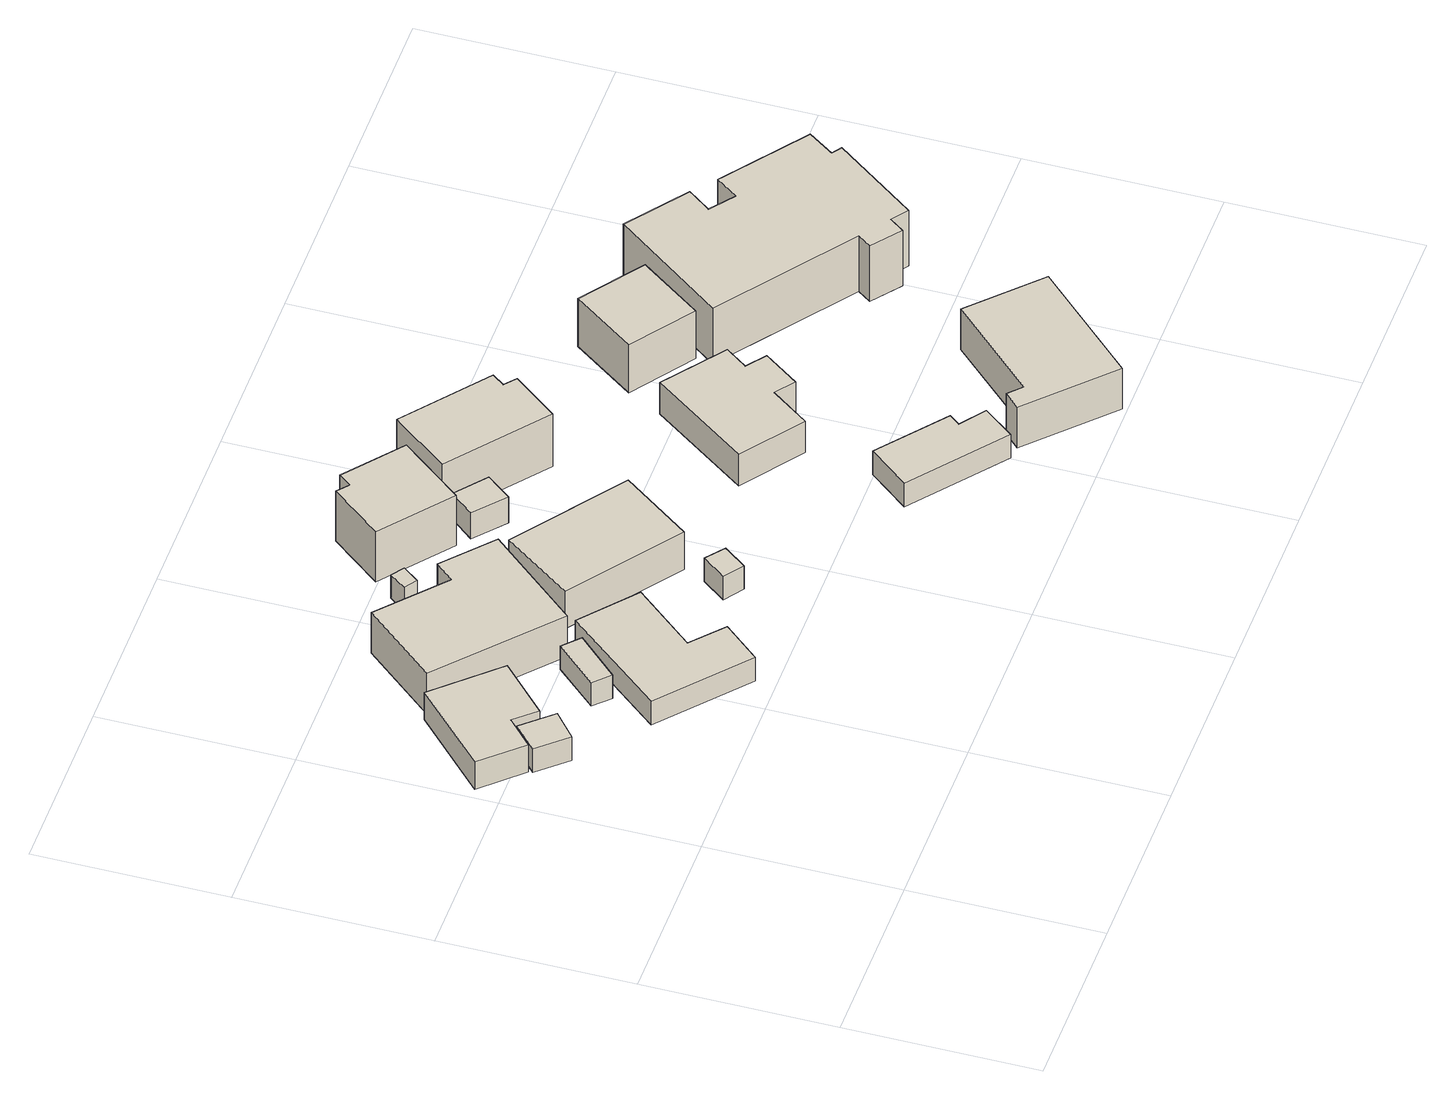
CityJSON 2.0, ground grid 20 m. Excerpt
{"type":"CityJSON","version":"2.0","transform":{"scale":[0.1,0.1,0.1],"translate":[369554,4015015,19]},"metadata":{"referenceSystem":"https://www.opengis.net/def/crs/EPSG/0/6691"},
"CityObjects":{
"building1":{"type":"Building","attributes":{"枝番":1,"利根川水系渡良瀬川洪水浸水想定区域（計画規模）.規模":"L1","利根川水系渡良瀬川洪水浸水想定区域（計画規模）.浸水ランク":"2","利根川水系渡良瀬川洪水浸水想定区域（計画規模）.浸水深":2.2,"利根川水系渡良瀬川洪水浸水想定区域（計画規模）.継続時間":12.6,"利根川水系渡良瀬川洪水浸水想定区域（想定最大規模）.規模":"L2","利根川水系渡良瀬川洪水浸水想定区域（想定最大規模）.浸水ランク":"3","利根川水系渡良瀬川洪水浸水想定区域（想定最大規模）.浸水深":3.83,"利根川水系渡良瀬川洪水浸水想定区域（想定最大規模）.継続時間":33.1,"利根川水系矢場川洪水浸水想定区域（想定最大規模）.規模":"L2","利根川水系矢場川洪水浸水想定区域（想定最大規模）.浸水ランク":"2","利根川水系矢場川洪水浸水想定区域（想定最大規模）.浸水深":1.28,"利根川水系矢場川洪水浸水想定区域（想定最大規模）.継続時間":17.4,"利根川水系多々良川洪水浸水想定区域（計画規模）.規模":"L1","利根川水系多々良川洪水浸水想定区域（計画規模）.浸水ランク":"2","利根川水系多々良川洪水浸水想定区域（計画規模）.浸水深":0.63,"利根川水系多々良川洪水浸水想定区域（計画規模）.継続時間":5.8,"利根川水系多々良川洪水浸水想定区域（想定最大規模）.規模":"L2","利根川水系多々良川洪水浸水想定区域（想定最大規模）.浸水ランク":"2","利根川水系多々良川洪水浸水想定区域（想定最大規模）.浸水深":1.09,"利根川水系多々良川洪水浸水想定区域（想定最大規模）.継続時間":15.5,"利根川水系利根川洪水浸水想定区域（想定最大規模）.規模":"L2","利根川水系利根川洪水浸水想定区域（想定最大規模）.浸水ランク":"2","利根川水系利根川洪水浸水想定区域（想定最大規模）.浸水深":1.34,"usage":"411","measuredHeight":3.3,"BuildingDetails.prefecture":"10","BuildingDetails.city":"10207","BuildingDetails.surveyYear":2016},"geometry":[{"type":"Solid","lod":"1","boundaries":[[[[0,1,2,3]],[[2,4,5,3]],[[1,6,4,2]],[[0,7,6,1]],[[3,5,7,0]],[[4,6,7,5]]]]}]},
"building2":{"type":"Building","attributes":{"枝番":1,"利根川水系渡良瀬川洪水浸水想定区域（計画規模）.規模":"L1","利根川水系渡良瀬川洪水浸水想定区域（計画規模）.浸水ランク":"2","利根川水系渡良瀬川洪水浸水想定区域（計画規模）.浸水深":1.9,"利根川水系渡良瀬川洪水浸水想定区域（計画規模）.継続時間":12.6,"利根川水系渡良瀬川洪水浸水想定区域（想定最大規模）.規模":"L2","利根川水系渡良瀬川洪水浸水想定区域（想定最大規模）.浸水ランク":"3","利根川水系渡良瀬川洪水浸水想定区域（想定最大規模）.浸水深":3.53,"利根川水系渡良瀬川洪水浸水想定区域（想定最大規模）.継続時間":33.1,"利根川水系矢場川洪水浸水想定区域（想定最大規模）.規模":"L2","利根川水系矢場川洪水浸水想定区域（想定最大規模）.浸水ランク":"2","利根川水系矢場川洪水浸水想定区域（想定最大規模）.浸水深":0.98,"利根川水系矢場川洪水浸水想定区域（想定最大規模）.継続時間":17.4,"利根川水系多々良川洪水浸水想定区域（計画規模）.規模":"L1","利根川水系多々良川洪水浸水想定区域（計画規模）.浸水ランク":"1","利根川水系多々良川洪水浸水想定区域（計画規模）.浸水深":0.33,"利根川水系多々良川洪水浸水想定区域（計画規模）.継続時間":5.8,"利根川水系多々良川洪水浸水想定区域（想定最大規模）.規模":"L2","利根川水系多々良川洪水浸水想定区域（想定最大規模）.浸水ランク":"2","利根川水系多々良川洪水浸水想定区域（想定最大規模）.浸水深":0.79,"利根川水系多々良川洪水浸水想定区域（想定最大規模）.継続時間":15.5,"利根川水系利根川洪水浸水想定区域（想定最大規模）.規模":"L2","利根川水系利根川洪水浸水想定区域（想定最大規模）.浸水ランク":"2","利根川水系利根川洪水浸水想定区域（想定最大規模）.浸水深":1.64,"usage":"411","measuredHeight":4.7,"BuildingDetails.prefecture":"10","BuildingDetails.city":"10207","BuildingDetails.surveyYear":2016},"geometry":[{"type":"Solid","lod":"1","boundaries":[[[[8,9,10,11,12,13]],[[12,14,15,13]],[[11,16,14,12]],[[10,17,16,11]],[[9,18,17,10]],[[8,19,18,9]],[[13,15,19,8]],[[14,16,17,18,19,15]]]]}]},
"building3":{"type":"Building","attributes":{"枝番":1,"利根川水系渡良瀬川洪水浸水想定区域（計画規模）.規模":"L1","利根川水系渡良瀬川洪水浸水想定区域（計画規模）.浸水ランク":"2","利根川水系渡良瀬川洪水浸水想定区域（計画規模）.浸水深":2,"利根川水系渡良瀬川洪水浸水想定区域（計画規模）.継続時間":10.6,"利根川水系渡良瀬川洪水浸水想定区域（想定最大規模）.規模":"L2","利根川水系渡良瀬川洪水浸水想定区域（想定最大規模）.浸水ランク":"3","利根川水系渡良瀬川洪水浸水想定区域（想定最大規模）.浸水深":3.63,"利根川水系渡良瀬川洪水浸水想定区域（想定最大規模）.継続時間":30.3,"利根川水系矢場川洪水浸水想定区域（想定最大規模）.規模":"L2","利根川水系矢場川洪水浸水想定区域（想定最大規模）.浸水ランク":"2","利根川水系矢場川洪水浸水想定区域（想定最大規模）.浸水深":1.08,"利根川水系矢場川洪水浸水想定区域（想定最大規模）.継続時間":14.2,"利根川水系多々良川洪水浸水想定区域（計画規模）.規模":"L1","利根川水系多々良川洪水浸水想定区域（計画規模）.浸水ランク":"1","利根川水系多々良川洪水浸水想定区域（計画規模）.浸水深":0.43,"利根川水系多々良川洪水浸水想定区域（計画規模）.継続時間":0.9,"利根川水系多々良川洪水浸水想定区域（想定最大規模）.規模":"L2","利根川水系多々良川洪水浸水想定区域（想定最大規模）.浸水ランク":"2","利根川水系多々良川洪水浸水想定区域（想定最大規模）.浸水深":0.9,"利根川水系多々良川洪水浸水想定区域（想定最大規模）.継続時間":11.8,"利根川水系利根川洪水浸水想定区域（想定最大規模）.規模":"L2","利根川水系利根川洪水浸水想定区域（想定最大規模）.浸水ランク":"2","利根川水系利根川洪水浸水想定区域（想定最大規模）.浸水深":1.44,"measuredHeight":3.2,"BuildingDetails.prefecture":"10","BuildingDetails.city":"10207"},"geometry":[{"type":"Solid","lod":"1","boundaries":[[[[20,21,22,23]],[[22,24,25,23]],[[21,26,24,22]],[[20,27,26,21]],[[23,25,27,20]],[[24,26,27,25]]]]}]},
"building4":{"type":"Building","attributes":{"枝番":1,"利根川水系渡良瀬川洪水浸水想定区域（計画規模）.規模":"L1","利根川水系渡良瀬川洪水浸水想定区域（計画規模）.浸水ランク":"2","利根川水系渡良瀬川洪水浸水想定区域（計画規模）.浸水深":2,"利根川水系渡良瀬川洪水浸水想定区域（計画規模）.継続時間":10.6,"利根川水系渡良瀬川洪水浸水想定区域（想定最大規模）.規模":"L2","利根川水系渡良瀬川洪水浸水想定区域（想定最大規模）.浸水ランク":"3","利根川水系渡良瀬川洪水浸水想定区域（想定最大規模）.浸水深":3.63,"利根川水系渡良瀬川洪水浸水想定区域（想定最大規模）.継続時間":30.3,"利根川水系矢場川洪水浸水想定区域（想定最大規模）.規模":"L2","利根川水系矢場川洪水浸水想定区域（想定最大規模）.浸水ランク":"2","利根川水系矢場川洪水浸水想定区域（想定最大規模）.浸水深":1.08,"利根川水系矢場川洪水浸水想定区域（想定最大規模）.継続時間":14.2,"利根川水系多々良川洪水浸水想定区域（計画規模）.規模":"L1","利根川水系多々良川洪水浸水想定区域（計画規模）.浸水ランク":"1","利根川水系多々良川洪水浸水想定区域（計画規模）.浸水深":0.43,"利根川水系多々良川洪水浸水想定区域（計画規模）.継続時間":0.9,"利根川水系多々良川洪水浸水想定区域（想定最大規模）.規模":"L2","利根川水系多々良川洪水浸水想定区域（想定最大規模）.浸水ランク":"2","利根川水系多々良川洪水浸水想定区域（想定最大規模）.浸水深":0.89,"利根川水系多々良川洪水浸水想定区域（想定最大規模）.継続時間":11.8,"利根川水系利根川洪水浸水想定区域（想定最大規模）.規模":"L2","利根川水系利根川洪水浸水想定区域（想定最大規模）.浸水ランク":"2","利根川水系利根川洪水浸水想定区域（想定最大規模）.浸水深":1.74,"usage":"411","measuredHeight":4.2,"BuildingDetails.prefecture":"10","BuildingDetails.city":"10207","BuildingDetails.surveyYear":2016},"geometry":[{"type":"Solid","lod":"1","boundaries":[[[[28,29,30,31,32,33]],[[32,34,35,33]],[[31,36,34,32]],[[30,37,36,31]],[[29,38,37,30]],[[28,39,38,29]],[[33,35,39,28]],[[34,36,37,38,39,35]]]]}]},
"building5":{"type":"Building","attributes":{"枝番":1,"利根川水系渡良瀬川洪水浸水想定区域（計画規模）.規模":"L1","利根川水系渡良瀬川洪水浸水想定区域（計画規模）.浸水ランク":"2","利根川水系渡良瀬川洪水浸水想定区域（計画規模）.浸水深":1.6,"利根川水系渡良瀬川洪水浸水想定区域（計画規模）.継続時間":6.8,"利根川水系渡良瀬川洪水浸水想定区域（想定最大規模）.規模":"L2","利根川水系渡良瀬川洪水浸水想定区域（想定最大規模）.浸水ランク":"3","利根川水系渡良瀬川洪水浸水想定区域（想定最大規模）.浸水深":3.23,"利根川水系渡良瀬川洪水浸水想定区域（想定最大規模）.継続時間":20.2,"利根川水系矢場川洪水浸水想定区域（想定最大規模）.規模":"L2","利根川水系矢場川洪水浸水想定区域（想定最大規模）.浸水ランク":"2","利根川水系矢場川洪水浸水想定区域（想定最大規模）.浸水深":0.68,"利根川水系矢場川洪水浸水想定区域（想定最大規模）.継続時間":5.6,"利根川水系多々良川洪水浸水想定区域（計画規模）.規模":"L1","利根川水系多々良川洪水浸水想定区域（計画規模）.浸水ランク":"1","利根川水系多々良川洪水浸水想定区域（計画規模）.浸水深":0.23,"利根川水系多々良川洪水浸水想定区域（計画規模）.継続時間":0.9,"利根川水系多々良川洪水浸水想定区域（想定最大規模）.規模":"L2","利根川水系多々良川洪水浸水想定区域（想定最大規模）.浸水ランク":"1","利根川水系多々良川洪水浸水想定区域（想定最大規模）.浸水深":0.49,"利根川水系利根川洪水浸水想定区域（想定最大規模）.規模":"L2","利根川水系利根川洪水浸水想定区域（想定最大規模）.浸水ランク":"2","利根川水系利根川洪水浸水想定区域（想定最大規模）.浸水深":1.44,"usage":"411","measuredHeight":6.5,"BuildingDetails.prefecture":"10","BuildingDetails.city":"10207","BuildingDetails.surveyYear":2016},"geometry":[{"type":"Solid","lod":"1","boundaries":[[[[40,41,42,43,44,45]],[[44,46,47,45]],[[43,48,46,44]],[[42,49,48,43]],[[41,50,49,42]],[[40,51,50,41]],[[45,47,51,40]],[[46,48,49,50,51,47]]]]}]},
"building6":{"type":"Building","attributes":{"枝番":1,"利根川水系渡良瀬川洪水浸水想定区域（計画規模）.規模":"L1","利根川水系渡良瀬川洪水浸水想定区域（計画規模）.浸水ランク":"2","利根川水系渡良瀬川洪水浸水想定区域（計画規模）.浸水深":1.4,"利根川水系渡良瀬川洪水浸水想定区域（計画規模）.継続時間":6.8,"利根川水系渡良瀬川洪水浸水想定区域（想定最大規模）.規模":"L2","利根川水系渡良瀬川洪水浸水想定区域（想定最大規模）.浸水ランク":"3","利根川水系渡良瀬川洪水浸水想定区域（想定最大規模）.浸水深":3.03,"利根川水系渡良瀬川洪水浸水想定区域（想定最大規模）.継続時間":20.2,"利根川水系矢場川洪水浸水想定区域（想定最大規模）.規模":"L2","利根川水系矢場川洪水浸水想定区域（想定最大規模）.浸水ランク":"1","利根川水系矢場川洪水浸水想定区域（想定最大規模）.浸水深":0.48,"利根川水系矢場川洪水浸水想定区域（想定最大規模）.継続時間":5.6,"利根川水系多々良川洪水浸水想定区域（想定最大規模）.規模":"L2","利根川水系多々良川洪水浸水想定区域（想定最大規模）.浸水ランク":"1","利根川水系多々良川洪水浸水想定区域（想定最大規模）.浸水深":0.3,"利根川水系利根川洪水浸水想定区域（想定最大規模）.規模":"L2","利根川水系利根川洪水浸水想定区域（想定最大規模）.浸水ランク":"2","利根川水系利根川洪水浸水想定区域（想定最大規模）.浸水深":1.14,"BuildingDetails.prefecture":"10","BuildingDetails.city":"10207"},"geometry":[{"type":"Solid","lod":"1","boundaries":[[[[52,53,54,55]],[[54,56,57,55]],[[53,58,56,54]],[[52,59,58,53]],[[55,57,59,52]],[[56,58,59,57]]]]}]},
"building7":{"type":"Building","attributes":{"枝番":1,"利根川水系渡良瀬川洪水浸水想定区域（計画規模）.規模":"L1","利根川水系渡良瀬川洪水浸水想定区域（計画規模）.浸水ランク":"2","利根川水系渡良瀬川洪水浸水想定区域（計画規模）.浸水深":2.1,"利根川水系渡良瀬川洪水浸水想定区域（計画規模）.継続時間":10.6,"利根川水系渡良瀬川洪水浸水想定区域（想定最大規模）.規模":"L2","利根川水系渡良瀬川洪水浸水想定区域（想定最大規模）.浸水ランク":"3","利根川水系渡良瀬川洪水浸水想定区域（想定最大規模）.浸水深":3.72,"利根川水系渡良瀬川洪水浸水想定区域（想定最大規模）.継続時間":30.3,"利根川水系矢場川洪水浸水想定区域（想定最大規模）.規模":"L2","利根川水系矢場川洪水浸水想定区域（想定最大規模）.浸水ランク":"2","利根川水系矢場川洪水浸水想定区域（想定最大規模）.浸水深":1.17,"利根川水系矢場川洪水浸水想定区域（想定最大規模）.継続時間":14.2,"利根川水系多々良川洪水浸水想定区域（計画規模）.規模":"L1","利根川水系多々良川洪水浸水想定区域（計画規模）.浸水ランク":"2","利根川水系多々良川洪水浸水想定区域（計画規模）.浸水深":0.53,"利根川水系多々良川洪水浸水想定区域（計画規模）.継続時間":0.9,"利根川水系多々良川洪水浸水想定区域（想定最大規模）.規模":"L2","利根川水系多々良川洪水浸水想定区域（想定最大規模）.浸水ランク":"2","利根川水系多々良川洪水浸水想定区域（想定最大規模）.浸水深":0.99,"利根川水系多々良川洪水浸水想定区域（想定最大規模）.継続時間":11.8,"利根川水系利根川洪水浸水想定区域（想定最大規模）.規模":"L2","利根川水系利根川洪水浸水想定区域（想定最大規模）.浸水ランク":"2","利根川水系利根川洪水浸水想定区域（想定最大規模）.浸水深":1.74,"usage":"411","BuildingDetails.prefecture":"10","BuildingDetails.city":"10207","BuildingDetails.surveyYear":2016},"geometry":[{"type":"Solid","lod":"1","boundaries":[[[[60,61,62,63]],[[62,64,65,63]],[[61,66,64,62]],[[60,67,66,61]],[[63,65,67,60]],[[64,66,67,65]]]]}]},
"building8":{"type":"Building","attributes":{"枝番":1,"利根川水系渡良瀬川洪水浸水想定区域（計画規模）.規模":"L1","利根川水系渡良瀬川洪水浸水想定区域（計画規模）.浸水ランク":"2","利根川水系渡良瀬川洪水浸水想定区域（計画規模）.浸水深":1.5,"利根川水系渡良瀬川洪水浸水想定区域（計画規模）.継続時間":10.6,"利根川水系渡良瀬川洪水浸水想定区域（想定最大規模）.規模":"L2","利根川水系渡良瀬川洪水浸水想定区域（想定最大規模）.浸水ランク":"3","利根川水系渡良瀬川洪水浸水想定区域（想定最大規模）.浸水深":3.13,"利根川水系渡良瀬川洪水浸水想定区域（想定最大規模）.継続時間":30.3,"利根川水系矢場川洪水浸水想定区域（想定最大規模）.規模":"L2","利根川水系矢場川洪水浸水想定区域（想定最大規模）.浸水ランク":"2","利根川水系矢場川洪水浸水想定区域（想定最大規模）.浸水深":0.57,"利根川水系矢場川洪水浸水想定区域（想定最大規模）.継続時間":14.2,"利根川水系多々良川洪水浸水想定区域（計画規模）.規模":"L1","利根川水系多々良川洪水浸水想定区域（計画規模）.浸水ランク":"1","利根川水系多々良川洪水浸水想定区域（計画規模）.浸水深":0.03,"利根川水系多々良川洪水浸水想定区域（計画規模）.継続時間":0.9,"利根川水系多々良川洪水浸水想定区域（想定最大規模）.規模":"L2","利根川水系多々良川洪水浸水想定区域（想定最大規模）.浸水ランク":"1","利根川水系多々良川洪水浸水想定区域（想定最大規模）.浸水深":0.39,"利根川水系多々良川洪水浸水想定区域（想定最大規模）.継続時間":11.8,"利根川水系利根川洪水浸水想定区域（想定最大規模）.規模":"L2","利根川水系利根川洪水浸水想定区域（想定最大規模）.浸水ランク":"2","利根川水系利根川洪水浸水想定区域（想定最大規模）.浸水深":1.14,"usage":"411","measuredHeight":7.4,"BuildingDetails.prefecture":"10","BuildingDetails.city":"10207","BuildingDetails.surveyYear":2016},"geometry":[{"type":"Solid","lod":"1","boundaries":[[[[68,69,70,71]],[[70,72,73,71]],[[69,74,72,70]],[[68,75,74,69]],[[71,73,75,68]],[[72,74,75,73]]]]}]},
"building9":{"type":"Building","attributes":{"枝番":1,"利根川水系渡良瀬川洪水浸水想定区域（計画規模）.規模":"L1","利根川水系渡良瀬川洪水浸水想定区域（計画規模）.浸水ランク":"2","利根川水系渡良瀬川洪水浸水想定区域（計画規模）.浸水深":1.4,"利根川水系渡良瀬川洪水浸水想定区域（計画規模）.継続時間":6.8,"利根川水系渡良瀬川洪水浸水想定区域（想定最大規模）.規模":"L2","利根川水系渡良瀬川洪水浸水想定区域（想定最大規模）.浸水ランク":"3","利根川水系渡良瀬川洪水浸水想定区域（想定最大規模）.浸水深":3.03,"利根川水系渡良瀬川洪水浸水想定区域（想定最大規模）.継続時間":20.2,"利根川水系矢場川洪水浸水想定区域（想定最大規模）.規模":"L2","利根川水系矢場川洪水浸水想定区域（想定最大規模）.浸水ランク":"1","利根川水系矢場川洪水浸水想定区域（想定最大規模）.浸水深":0.48,"利根川水系矢場川洪水浸水想定区域（想定最大規模）.継続時間":5.6,"利根川水系多々良川洪水浸水想定区域（計画規模）.規模":"L1","利根川水系多々良川洪水浸水想定区域（計画規模）.浸水ランク":"1","利根川水系多々良川洪水浸水想定区域（計画規模）.浸水深":0.03,"利根川水系多々良川洪水浸水想定区域（想定最大規模）.規模":"L2","利根川水系多々良川洪水浸水想定区域（想定最大規模）.浸水ランク":"1","利根川水系多々良川洪水浸水想定区域（想定最大規模）.浸水深":0.28,"利根川水系利根川洪水浸水想定区域（想定最大規模）.規模":"L2","利根川水系利根川洪水浸水想定区域（想定最大規模）.浸水ランク":"2","利根川水系利根川洪水浸水想定区域（想定最大規模）.浸水深":1.04,"usage":"411","measuredHeight":6.9,"BuildingDetails.prefecture":"10","BuildingDetails.city":"10207","BuildingDetails.surveyYear":2016},"geometry":[{"type":"Solid","lod":"1","boundaries":[[[[76,77,78,79,80,81]],[[80,82,83,81]],[[79,84,82,80]],[[78,85,84,79]],[[77,86,85,78]],[[76,87,86,77]],[[81,83,87,76]],[[82,84,85,86,87,83]]]]}]},
"building10":{"type":"Building","attributes":{"枝番":1,"利根川水系渡良瀬川洪水浸水想定区域（計画規模）.規模":"L1","利根川水系渡良瀬川洪水浸水想定区域（計画規模）.浸水ランク":"2","利根川水系渡良瀬川洪水浸水想定区域（計画規模）.浸水深":1.4,"利根川水系渡良瀬川洪水浸水想定区域（計画規模）.継続時間":6.8,"利根川水系渡良瀬川洪水浸水想定区域（想定最大規模）.規模":"L2","利根川水系渡良瀬川洪水浸水想定区域（想定最大規模）.浸水ランク":"3","利根川水系渡良瀬川洪水浸水想定区域（想定最大規模）.浸水深":3.03,"利根川水系渡良瀬川洪水浸水想定区域（想定最大規模）.継続時間":20.2,"利根川水系矢場川洪水浸水想定区域（想定最大規模）.規模":"L2","利根川水系矢場川洪水浸水想定区域（想定最大規模）.浸水ランク":"1","利根川水系矢場川洪水浸水想定区域（想定最大規模）.浸水深":0.48,"利根川水系矢場川洪水浸水想定区域（想定最大規模）.継続時間":5.6,"利根川水系多々良川洪水浸水想定区域（計画規模）.規模":"L1","利根川水系多々良川洪水浸水想定区域（想定最大規模）.規模":"L2","利根川水系多々良川洪水浸水想定区域（想定最大規模）.浸水ランク":"1","利根川水系多々良川洪水浸水想定区域（想定最大規模）.浸水深":0.3,"利根川水系利根川洪水浸水想定区域（想定最大規模）.規模":"L2","利根川水系利根川洪水浸水想定区域（想定最大規模）.浸水ランク":"2","利根川水系利根川洪水浸水想定区域（想定最大規模）.浸水深":1.24,"measuredHeight":3.5,"BuildingDetails.prefecture":"10","BuildingDetails.city":"10207"},"geometry":[{"type":"Solid","lod":"1","boundaries":[[[[88,89,90,91]],[[90,92,93,91]],[[89,94,92,90]],[[88,95,94,89]],[[91,93,95,88]],[[92,94,95,93]]]]}]},
"building11":{"type":"Building","attributes":{"枝番":1,"利根川水系渡良瀬川洪水浸水想定区域（計画規模）.規模":"L1","利根川水系渡良瀬川洪水浸水想定区域（計画規模）.浸水ランク":"2","利根川水系渡良瀬川洪水浸水想定区域（計画規模）.浸水深":1.4,"利根川水系渡良瀬川洪水浸水想定区域（計画規模）.継続時間":8.2,"利根川水系渡良瀬川洪水浸水想定区域（想定最大規模）.規模":"L2","利根川水系渡良瀬川洪水浸水想定区域（想定最大規模）.浸水ランク":"3","利根川水系渡良瀬川洪水浸水想定区域（想定最大規模）.浸水深":3.02,"利根川水系渡良瀬川洪水浸水想定区域（想定最大規模）.継続時間":23.5,"利根川水系矢場川洪水浸水想定区域（想定最大規模）.規模":"L2","利根川水系矢場川洪水浸水想定区域（想定最大規模）.浸水ランク":"1","利根川水系矢場川洪水浸水想定区域（想定最大規模）.浸水深":0.48,"利根川水系矢場川洪水浸水想定区域（想定最大規模）.継続時間":9.7,"利根川水系多々良川洪水浸水想定区域（計画規模）.規模":"L1","利根川水系多々良川洪水浸水想定区域（計画規模）.浸水ランク":"1","利根川水系多々良川洪水浸水想定区域（計画規模）.浸水深":0.03,"利根川水系多々良川洪水浸水想定区域（想定最大規模）.規模":"L2","利根川水系多々良川洪水浸水想定区域（想定最大規模）.浸水ランク":"1","利根川水系多々良川洪水浸水想定区域（想定最大規模）.浸水深":0.3,"利根川水系多々良川洪水浸水想定区域（想定最大規模）.継続時間":5,"利根川水系利根川洪水浸水想定区域（想定最大規模）.規模":"L2","利根川水系利根川洪水浸水想定区域（想定最大規模）.浸水ランク":"2","利根川水系利根川洪水浸水想定区域（想定最大規模）.浸水深":1.24,"usage":"411","measuredHeight":7.2,"BuildingDetails.prefecture":"10","BuildingDetails.city":"10207","BuildingDetails.surveyYear":2016},"geometry":[{"type":"Solid","lod":"1","boundaries":[[[[96,97,98,99,100,101]],[[100,102,103,101]],[[99,104,102,100]],[[98,105,104,99]],[[97,106,105,98]],[[96,107,106,97]],[[101,103,107,96]],[[102,104,105,106,107,103]]]]}]},
"building12":{"type":"Building","attributes":{"枝番":1,"利根川水系渡良瀬川洪水浸水想定区域（計画規模）.規模":"L1","利根川水系渡良瀬川洪水浸水想定区域（計画規模）.浸水ランク":"2","利根川水系渡良瀬川洪水浸水想定区域（計画規模）.浸水深":1.99,"利根川水系渡良瀬川洪水浸水想定区域（計画規模）.継続時間":12.1,"利根川水系渡良瀬川洪水浸水想定区域（想定最大規模）.規模":"L2","利根川水系渡良瀬川洪水浸水想定区域（想定最大規模）.浸水ランク":"3","利根川水系渡良瀬川洪水浸水想定区域（想定最大規模）.浸水深":3.61,"利根川水系渡良瀬川洪水浸水想定区域（想定最大規模）.継続時間":32.6,"利根川水系矢場川洪水浸水想定区域（想定最大規模）.規模":"L2","利根川水系矢場川洪水浸水想定区域（想定最大規模）.浸水ランク":"2","利根川水系矢場川洪水浸水想定区域（想定最大規模）.浸水深":1.08,"利根川水系矢場川洪水浸水想定区域（想定最大規模）.継続時間":16.7,"利根川水系多々良川洪水浸水想定区域（計画規模）.規模":"L1","利根川水系多々良川洪水浸水想定区域（計画規模）.浸水ランク":"1","利根川水系多々良川洪水浸水想定区域（計画規模）.浸水深":0.43,"利根川水系多々良川洪水浸水想定区域（計画規模）.継続時間":5.1,"利根川水系多々良川洪水浸水想定区域（想定最大規模）.規模":"L2","利根川水系多々良川洪水浸水想定区域（想定最大規模）.浸水ランク":"2","利根川水系多々良川洪水浸水想定区域（想定最大規模）.浸水深":0.89,"利根川水系多々良川洪水浸水想定区域（想定最大規模）.継続時間":14.7,"利根川水系利根川洪水浸水想定区域（想定最大規模）.規模":"L2","利根川水系利根川洪水浸水想定区域（想定最大規模）.浸水ランク":"2","利根川水系利根川洪水浸水想定区域（想定最大規模）.浸水深":1.74,"usage":"411","measuredHeight":3.4,"BuildingDetails.prefecture":"10","BuildingDetails.city":"10207","BuildingDetails.surveyYear":2016},"geometry":[{"type":"Solid","lod":"1","boundaries":[[[[108,109,110,111,112,113]],[[112,114,115,113]],[[111,116,114,112]],[[110,117,116,111]],[[109,118,117,110]],[[108,119,118,109]],[[113,115,119,108]],[[114,116,117,118,119,115]]]]}]},
"building13":{"type":"Building","attributes":{"枝番":1,"利根川水系渡良瀬川洪水浸水想定区域（計画規模）.規模":"L1","利根川水系渡良瀬川洪水浸水想定区域（計画規模）.浸水ランク":"2","利根川水系渡良瀬川洪水浸水想定区域（計画規模）.浸水深":1.59,"利根川水系渡良瀬川洪水浸水想定区域（計画規模）.継続時間":9.4,"利根川水系渡良瀬川洪水浸水想定区域（想定最大規模）.規模":"L2","利根川水系渡良瀬川洪水浸水想定区域（想定最大規模）.浸水ランク":"3","利根川水系渡良瀬川洪水浸水想定区域（想定最大規模）.浸水深":3.22,"利根川水系渡良瀬川洪水浸水想定区域（想定最大規模）.継続時間":27.2,"利根川水系矢場川洪水浸水想定区域（想定最大規模）.規模":"L2","利根川水系矢場川洪水浸水想定区域（想定最大規模）.浸水ランク":"2","利根川水系矢場川洪水浸水想定区域（想定最大規模）.浸水深":0.68,"利根川水系矢場川洪水浸水想定区域（想定最大規模）.継続時間":11.9,"利根川水系多々良川洪水浸水想定区域（計画規模）.規模":"L1","利根川水系多々良川洪水浸水想定区域（計画規模）.浸水ランク":"1","利根川水系多々良川洪水浸水想定区域（計画規模）.浸水深":0.03,"利根川水系多々良川洪水浸水想定区域（想定最大規模）.規模":"L2","利根川水系多々良川洪水浸水想定区域（想定最大規模）.浸水ランク":"1","利根川水系多々良川洪水浸水想定区域（想定最大規模）.浸水深":0.49,"利根川水系多々良川洪水浸水想定区域（想定最大規模）.継続時間":8.6,"利根川水系利根川洪水浸水想定区域（想定最大規模）.規模":"L2","利根川水系利根川洪水浸水想定区域（想定最大規模）.浸水ランク":"2","利根川水系利根川洪水浸水想定区域（想定最大規模）.浸水深":1.24,"usage":"411","measuredHeight":5,"BuildingDetails.prefecture":"10","BuildingDetails.city":"10207","BuildingDetails.surveyYear":2016},"geometry":[{"type":"Solid","lod":"1","boundaries":[[[[120,121,122,123,124,125,126,127]],[[126,128,129,127]],[[125,130,128,126]],[[124,131,130,125]],[[123,132,131,124]],[[122,133,132,123]],[[121,134,133,122]],[[120,135,134,121]],[[127,129,135,120]],[[128,130,131,132,133,134,135,129]]]]}]},
"building14":{"type":"Building","attributes":{"枝番":1,"利根川水系渡良瀬川洪水浸水想定区域（計画規模）.規模":"L1","利根川水系渡良瀬川洪水浸水想定区域（計画規模）.浸水ランク":"2","利根川水系渡良瀬川洪水浸水想定区域（計画規模）.浸水深":1.99,"利根川水系渡良瀬川洪水浸水想定区域（計画規模）.継続時間":10.2,"利根川水系渡良瀬川洪水浸水想定区域（想定最大規模）.規模":"L2","利根川水系渡良瀬川洪水浸水想定区域（想定最大規模）.浸水ランク":"3","利根川水系渡良瀬川洪水浸水想定区域（想定最大規模）.浸水深":3.61,"利根川水系渡良瀬川洪水浸水想定区域（想定最大規模）.継続時間":29.4,"利根川水系矢場川洪水浸水想定区域（想定最大規模）.規模":"L2","利根川水系矢場川洪水浸水想定区域（想定最大規模）.浸水ランク":"2","利根川水系矢場川洪水浸水想定区域（想定最大規模）.浸水深":1.08,"利根川水系矢場川洪水浸水想定区域（想定最大規模）.継続時間":13.4,"利根川水系多々良川洪水浸水想定区域（計画規模）.規模":"L1","利根川水系多々良川洪水浸水想定区域（計画規模）.浸水ランク":"1","利根川水系多々良川洪水浸水想定区域（計画規模）.浸水深":0.43,"利根川水系多々良川洪水浸水想定区域（想定最大規模）.規模":"L2","利根川水系多々良川洪水浸水想定区域（想定最大規模）.浸水ランク":"2","利根川水系多々良川洪水浸水想定区域（想定最大規模）.浸水深":0.89,"利根川水系多々良川洪水浸水想定区域（想定最大規模）.継続時間":10.7,"利根川水系利根川洪水浸水想定区域（想定最大規模）.規模":"L2","利根川水系利根川洪水浸水想定区域（想定最大規模）.浸水ランク":"2","利根川水系利根川洪水浸水想定区域（想定最大規模）.浸水深":1.54,"usage":"411","measuredHeight":5.7,"BuildingDetails.prefecture":"10","BuildingDetails.city":"10207","BuildingDetails.surveyYear":2016},"geometry":[{"type":"Solid","lod":"1","boundaries":[[[[136,137,138,139,140,141]],[[140,142,143,141]],[[139,144,142,140]],[[138,145,144,139]],[[137,146,145,138]],[[136,147,146,137]],[[141,143,147,136]],[[142,144,145,146,147,143]]]]}]},
"building15":{"type":"Building","attributes":{"枝番":1,"利根川水系渡良瀬川洪水浸水想定区域（計画規模）.規模":"L1","利根川水系渡良瀬川洪水浸水想定区域（計画規模）.浸水ランク":"2","利根川水系渡良瀬川洪水浸水想定区域（計画規模）.浸水深":1.49,"利根川水系渡良瀬川洪水浸水想定区域（計画規模）.継続時間":8.2,"利根川水系渡良瀬川洪水浸水想定区域（想定最大規模）.規模":"L2","利根川水系渡良瀬川洪水浸水想定区域（想定最大規模）.浸水ランク":"3","利根川水系渡良瀬川洪水浸水想定区域（想定最大規模）.浸水深":3.12,"利根川水系渡良瀬川洪水浸水想定区域（想定最大規模）.継続時間":23.5,"利根川水系矢場川洪水浸水想定区域（想定最大規模）.規模":"L2","利根川水系矢場川洪水浸水想定区域（想定最大規模）.浸水ランク":"2","利根川水系矢場川洪水浸水想定区域（想定最大規模）.浸水深":0.57,"利根川水系矢場川洪水浸水想定区域（想定最大規模）.継続時間":9.7,"利根川水系多々良川洪水浸水想定区域（計画規模）.規模":"L1","利根川水系多々良川洪水浸水想定区域（計画規模）.浸水ランク":"1","利根川水系多々良川洪水浸水想定区域（計画規模）.浸水深":0.03,"利根川水系多々良川洪水浸水想定区域（想定最大規模）.規模":"L2","利根川水系多々良川洪水浸水想定区域（想定最大規模）.浸水ランク":"1","利根川水系多々良川洪水浸水想定区域（想定最大規模）.浸水深":0.39,"利根川水系多々良川洪水浸水想定区域（想定最大規模）.継続時間":5,"利根川水系利根川洪水浸水想定区域（想定最大規模）.規模":"L2","利根川水系利根川洪水浸水想定区域（想定最大規模）.浸水ランク":"2","利根川水系利根川洪水浸水想定区域（想定最大規模）.浸水深":1.34,"usage":"411","measuredHeight":6.9,"BuildingDetails.prefecture":"10","BuildingDetails.city":"10207","BuildingDetails.surveyYear":2016},"geometry":[{"type":"Solid","lod":"1","boundaries":[[[[148,149,150,151]],[[150,152,153,151]],[[149,154,152,150]],[[148,155,154,149]],[[151,153,155,148]],[[152,154,155,153]]]]}]},
"building16":{"type":"Building","attributes":{"枝番":1,"利根川水系渡良瀬川洪水浸水想定区域（計画規模）.規模":"L1","利根川水系渡良瀬川洪水浸水想定区域（計画規模）.浸水ランク":"2","利根川水系渡良瀬川洪水浸水想定区域（計画規模）.浸水深":1.69,"利根川水系渡良瀬川洪水浸水想定区域（計画規模）.継続時間":8.9,"利根川水系渡良瀬川洪水浸水想定区域（想定最大規模）.規模":"L2","利根川水系渡良瀬川洪水浸水想定区域（想定最大規模）.浸水ランク":"3","利根川水系渡良瀬川洪水浸水想定区域（想定最大規模）.浸水深":3.32,"利根川水系渡良瀬川洪水浸水想定区域（想定最大規模）.継続時間":25.4,"利根川水系矢場川洪水浸水想定区域（想定最大規模）.規模":"L2","利根川水系矢場川洪水浸水想定区域（想定最大規模）.浸水ランク":"2","利根川水系矢場川洪水浸水想定区域（想定最大規模）.浸水深":0.78,"利根川水系矢場川洪水浸水想定区域（想定最大規模）.継続時間":10.8,"利根川水系多々良川洪水浸水想定区域（計画規模）.規模":"L1","利根川水系多々良川洪水浸水想定区域（計画規模）.浸水ランク":"1","利根川水系多々良川洪水浸水想定区域（計画規模）.浸水深":0.13,"利根川水系多々良川洪水浸水想定区域（想定最大規模）.規模":"L2","利根川水系多々良川洪水浸水想定区域（想定最大規模）.浸水ランク":"2","利根川水系多々良川洪水浸水想定区域（想定最大規模）.浸水深":0.58,"利根川水系多々良川洪水浸水想定区域（想定最大規模）.継続時間":6.9,"利根川水系利根川洪水浸水想定区域（想定最大規模）.規模":"L2","利根川水系利根川洪水浸水想定区域（想定最大規模）.浸水ランク":"2","利根川水系利根川洪水浸水想定区域（想定最大規模）.浸水深":1.34,"usage":"411","measuredHeight":9.4,"BuildingDetails.prefecture":"10","BuildingDetails.city":"10207","BuildingDetails.surveyYear":2016},"geometry":[{"type":"Solid","lod":"1","boundaries":[[[[156,157,158,159,160,161,162,163,164,165,166,167,168,169]],[[168,170,171,169]],[[167,172,170,168]],[[166,173,172,167]],[[165,174,173,166]],[[164,175,174,165]],[[163,176,175,164]],[[162,177,176,163]],[[161,178,177,162]],[[160,179,178,161]],[[159,180,179,160]],[[158,181,180,159]],[[157,182,181,158]],[[156,183,182,157]],[[169,171,183,156]],[[170,172,173,174,175,176,177,178,179,180,181,182,183,171]]]]}]}
},
"vertices":[
[50,382,5],[76,406,5],[104,375,5],[77,352,5],[104,375,35],[77,352,35],[76,406,35],[50,382,35],
[10,427,6],[88,501,6],[147,438,6],[96,390,6],[76,412,6],[48,386,6],[76,412,41],[48,386,41],[96,390,41],[147,438,41],[88,501,41],[10,427,41],
[153,357,6],[193,400,6],[210,384,6],[169,341,6],[210,384,36],[169,341,36],[193,400,36],[153,357,36],
[147,296,4],[233,398,4],[289,351,4],[235,288,4],[268,259,4],[235,221,4],[268,259,34],[235,221,34],[235,288,34],[289,351,34],[233,398,34],[147,296,34],
[95,501,7],[160,576,7],[226,518,7],[243,537,7],[293,493,7],[211,399,7],[293,493,59],[211,399,59],[243,537,59],[226,518,59],[160,576,59],[95,501,59],
[221,563,11],[234,580,11],[247,571,11],[234,554,11],[247,571,41],[234,554,41],[234,580,41],[221,563,41],
[332,283,5],[351,308,5],[370,293,5],[352,269,5],[370,293,35],[352,269,35],[351,308,35],[332,283,35],
[246,412,8],[298,484,8],[411,402,8],[358,330,8],[411,402,56],[358,330,56],[298,484,56],[246,412,56],
[250,600,12],[293,653,12],[305,643,12],[315,656,12],[374,609,12],[321,543,12],[374,609,76],[321,543,76],[315,656,76],[305,643,76],[293,653,76],[250,600,76],
[335,533,11],[356,558,11],[388,532,11],[367,506,11],[388,532,44],[367,506,44],[356,558,44],[335,533,44],
[357,568,10],[404,628,10],[490,560,10],[480,547,10],[492,537,10],[455,490,10],[492,537,77],[455,490,77],[480,547,77],[490,560,77],[404,628,77],[357,568,77],
[504,159,7],[538,201,7],[607,146,7],[598,135,7],[624,116,7],[599,84,7],[624,116,37],[599,84,37],[598,135,37],[607,146,37],[538,201,37],[504,159,37],
[484,316,8],[557,417,8],[620,370,8],[603,347,8],[623,332,8],[596,295,8],[576,310,8],[547,270,8],[576,310,48],[547,270,48],[596,295,48],[623,332,48],[603,347,48],[620,370,48],[557,417,48],[484,316,48],
[614,82,7],[629,98,7],[643,85,7],[728,174,7],[796,109,7],[695,4,7],[796,109,59],[695,4,59],[728,174,59],[643,85,59],[629,98,59],[614,82,59],
[575,453,9],[622,518,9],[686,472,9],[639,407,9],[686,472,70],[639,407,70],[622,518,70],[575,453,70],
[764,275,9],[774,289,9],[637,390,9],[723,505,9],[785,459,9],[767,435,9],[792,416,9],[809,439,9],[895,375,9],[876,348,9],[886,341,9],[822,255,9],[805,267,9],[794,252,9],[805,267,80],[794,252,80],[822,255,80],[886,341,80],[876,348,80],[895,375,80],[809,439,80],[792,416,80],[767,435,80],[785,459,80],[723,505,80],[637,390,80],[774,289,80],[764,275,80]
]}
